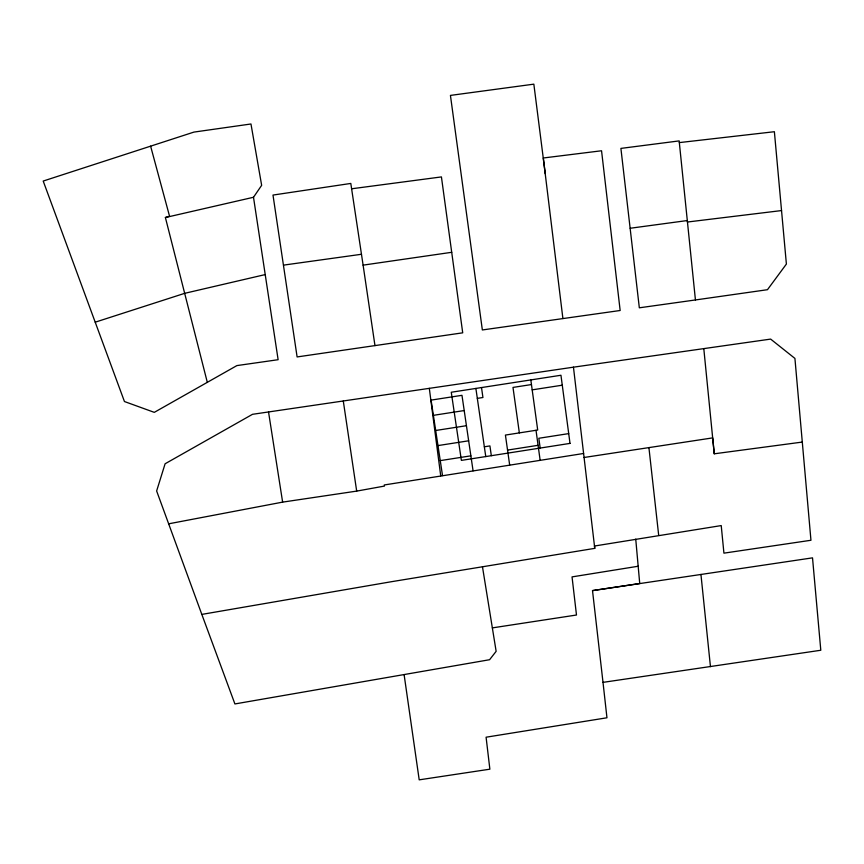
<?xml version="1.0" encoding="UTF-8"?>
<svg xmlns="http://www.w3.org/2000/svg" width="864" height="864" viewBox="0 0 864 864"><rect width="100%" height="100%" fill="white"/><g stroke="black" fill="none" stroke-linecap="round" stroke-linejoin="round"><path stroke-width="1.3" d="M253.498 197.273L261.652 185.328L250.97 123.984L193.925 132.095L43.2 181.051L124.448 401.533L154.289 412.355L236.898 365.591L278.122 359.705L253.498 197.273L165.391 217.523L207.338 382.439M95.224 322.186L184.734 293.317L265.237 274.579M165.391 217.523L169.549 216.216L150.617 146.167M168.631 523.822L282.625 502.124L356.681 491.108L384.437 486.076L384.264 484.963L583.6 453.481L573.458 367.178L770.645 339.098L794.923 358.42L810.95 540.27L723.924 553.154L721.224 525.582L594.475 546.026L594.756 548.359L390.982 581.785L201.82 614.401L156.632 490.979L165.1 463.774L252.515 414.31L573.458 367.178M201.82 614.401L234.911 703.944L489.586 659.718L496.141 651.326L482.468 566.773M638.183 566.244L572.044 576.893L576.482 615.017L492.35 627.89M435.683 430.488L466.43 425.704M437.972 445.586L468.655 440.802M484.348 446.785L489.92 445.921L491.324 455.695M568.706 433.609L538.823 438.275L540.173 448.06M440.251 460.62L470.869 455.836M507.557 450.09L538.078 445.316M531.457 384.556L512.989 387.418L519.35 432.886M477.328 398.369L482.933 397.505L481.507 387.558M532.181 389.858L562.27 385.193M433.393 415.336L464.206 410.551M584.075 457.488L712.703 437.886L714.247 453.805L802.181 442.087M603.007 682.366L592.51 590.609L812.516 557.852L820.8 650.257L603.007 682.366L606.96 717.779L486.086 737.208L489.866 769.187L419.202 779.846L404.136 674.827M592.51 590.609L639.727 583.535L635.742 539.093M451.71 252.299L462.715 332.824L297.108 356.94L272.992 195.07L350.806 183.438L363.107 265.14L451.71 252.299L441.428 176.915L351.616 188.784M562.896 318.514L543.294 157.993L601.549 150.768L620.158 310.5L482.35 329.962L450.436 95.407L533.844 84.154L545.249 173.718M695.434 299.959L767.47 289.699L786.391 264.06L774.382 131.717L679.331 142.603L695.434 299.959L639.328 307.811L620.903 148.403L679.158 140.908L679.331 142.603M283.576 265.118L361.476 254.275M630.169 228.258L687.301 220.547L687.463 222.016L781.542 210.568M268.531 411.944L282.625 502.124M442.519 475.589L431.082 400.108L461.97 395.323L473.072 470.794M343.289 400.982L356.681 491.108M363.107 265.14L374.965 345.611M475.88 388.433L485.762 456.57M509.674 465.059L505.418 435.067L537.7 430.024L530.82 379.922M536.015 430.294L540.14 460.285M429.311 388.346L440.726 475.87M583.6 453.481L594.756 548.359M648.918 447.606L658.692 535.345M700.942 574.43L710.456 666.652M703.814 348.797L714.247 453.805M570.013 443.394L461.387 460.382L451.267 392.245L560.952 375.257L570.013 443.394"/></g></svg>
